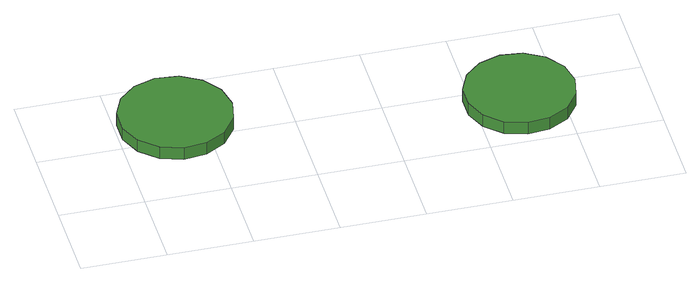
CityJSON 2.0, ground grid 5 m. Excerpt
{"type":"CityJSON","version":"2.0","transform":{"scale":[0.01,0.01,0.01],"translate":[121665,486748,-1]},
"CityObjects":{
"tree1":{"type":"SolitaryVegetationObject","attributes":{"function":"something"},"geometry":[{"type":"MultiSurface","lod":"1","boundaries":[[[0,1,2,3,4,5,6,7,8,9,10,11,12,13,14]],[[15,16,17,18,19,20,21,22,23,24,25,26,27,28,29]],[[0,29,28,1]],[[1,28,27,2]],[[2,27,26,3]],[[3,26,25,4]],[[4,25,24,5]],[[5,24,23,6]],[[6,23,22,7]],[[7,22,21,8]],[[8,21,20,9]],[[9,20,19,10]],[[10,19,18,11]],[[11,18,17,12]],[[12,17,16,13]],[[13,16,15,14]],[[14,15,29,0]]]}]},
"tree2":{"type":"SolitaryVegetationObject","attributes":{"function":"something"},"geometry":[{"type":"MultiSurface","lod":"1","boundaries":[[[30,31,32,33,34,35,36,37,38,39,40,41,42,43,44]],[[45,46,47,48,49,50,51,52,53,54,55,56,57,58,59]],[[30,59,58,31]],[[31,58,57,32]],[[32,57,56,33]],[[33,56,55,34]],[[34,55,54,35]],[[35,54,53,36]],[[36,53,52,37]],[[37,52,51,38]],[[38,51,50,39]],[[39,50,49,40]],[[40,49,48,41]],[[41,48,47,42]],[[42,47,46,43]],[[43,46,45,44]],[[44,45,59,30]]]}]}
},
"vertices":[
[672,651,160],[644,786,160],[563,897,160],[444,966,160],[307,980,160],[176,937,160],[74,845,160],[18,720,160],[18,582,160],[74,457,160],[176,365,160],[307,322,160],[444,337,160],[563,405,160],[644,517,160],[644,517,80],[563,405,80],[444,337,80],[307,322,80],[176,365,80],[74,457,80],[18,582,80],[18,720,80],[74,845,80],[176,937,80],[307,980,80],[444,966,80],[563,897,80],[644,786,80],[672,651,80],
[2581,371,171],[2553,501,171],[2475,609,171],[2359,676,171],[2227,690,171],[2100,648,171],[2001,559,171],[1947,438,171],[1947,305,171],[2001,183,171],[2100,94,171],[2227,53,171],[2359,67,171],[2475,133,171],[2553,241,171],[2553,241,89],[2475,133,89],[2359,67,89],[2227,53,89],[2100,94,89],[2001,183,89],[1947,305,89],[1947,438,89],[2001,559,89],[2100,648,89],[2227,690,89],[2359,676,89],[2475,609,89],[2553,501,89],[2581,371,89]
]}
